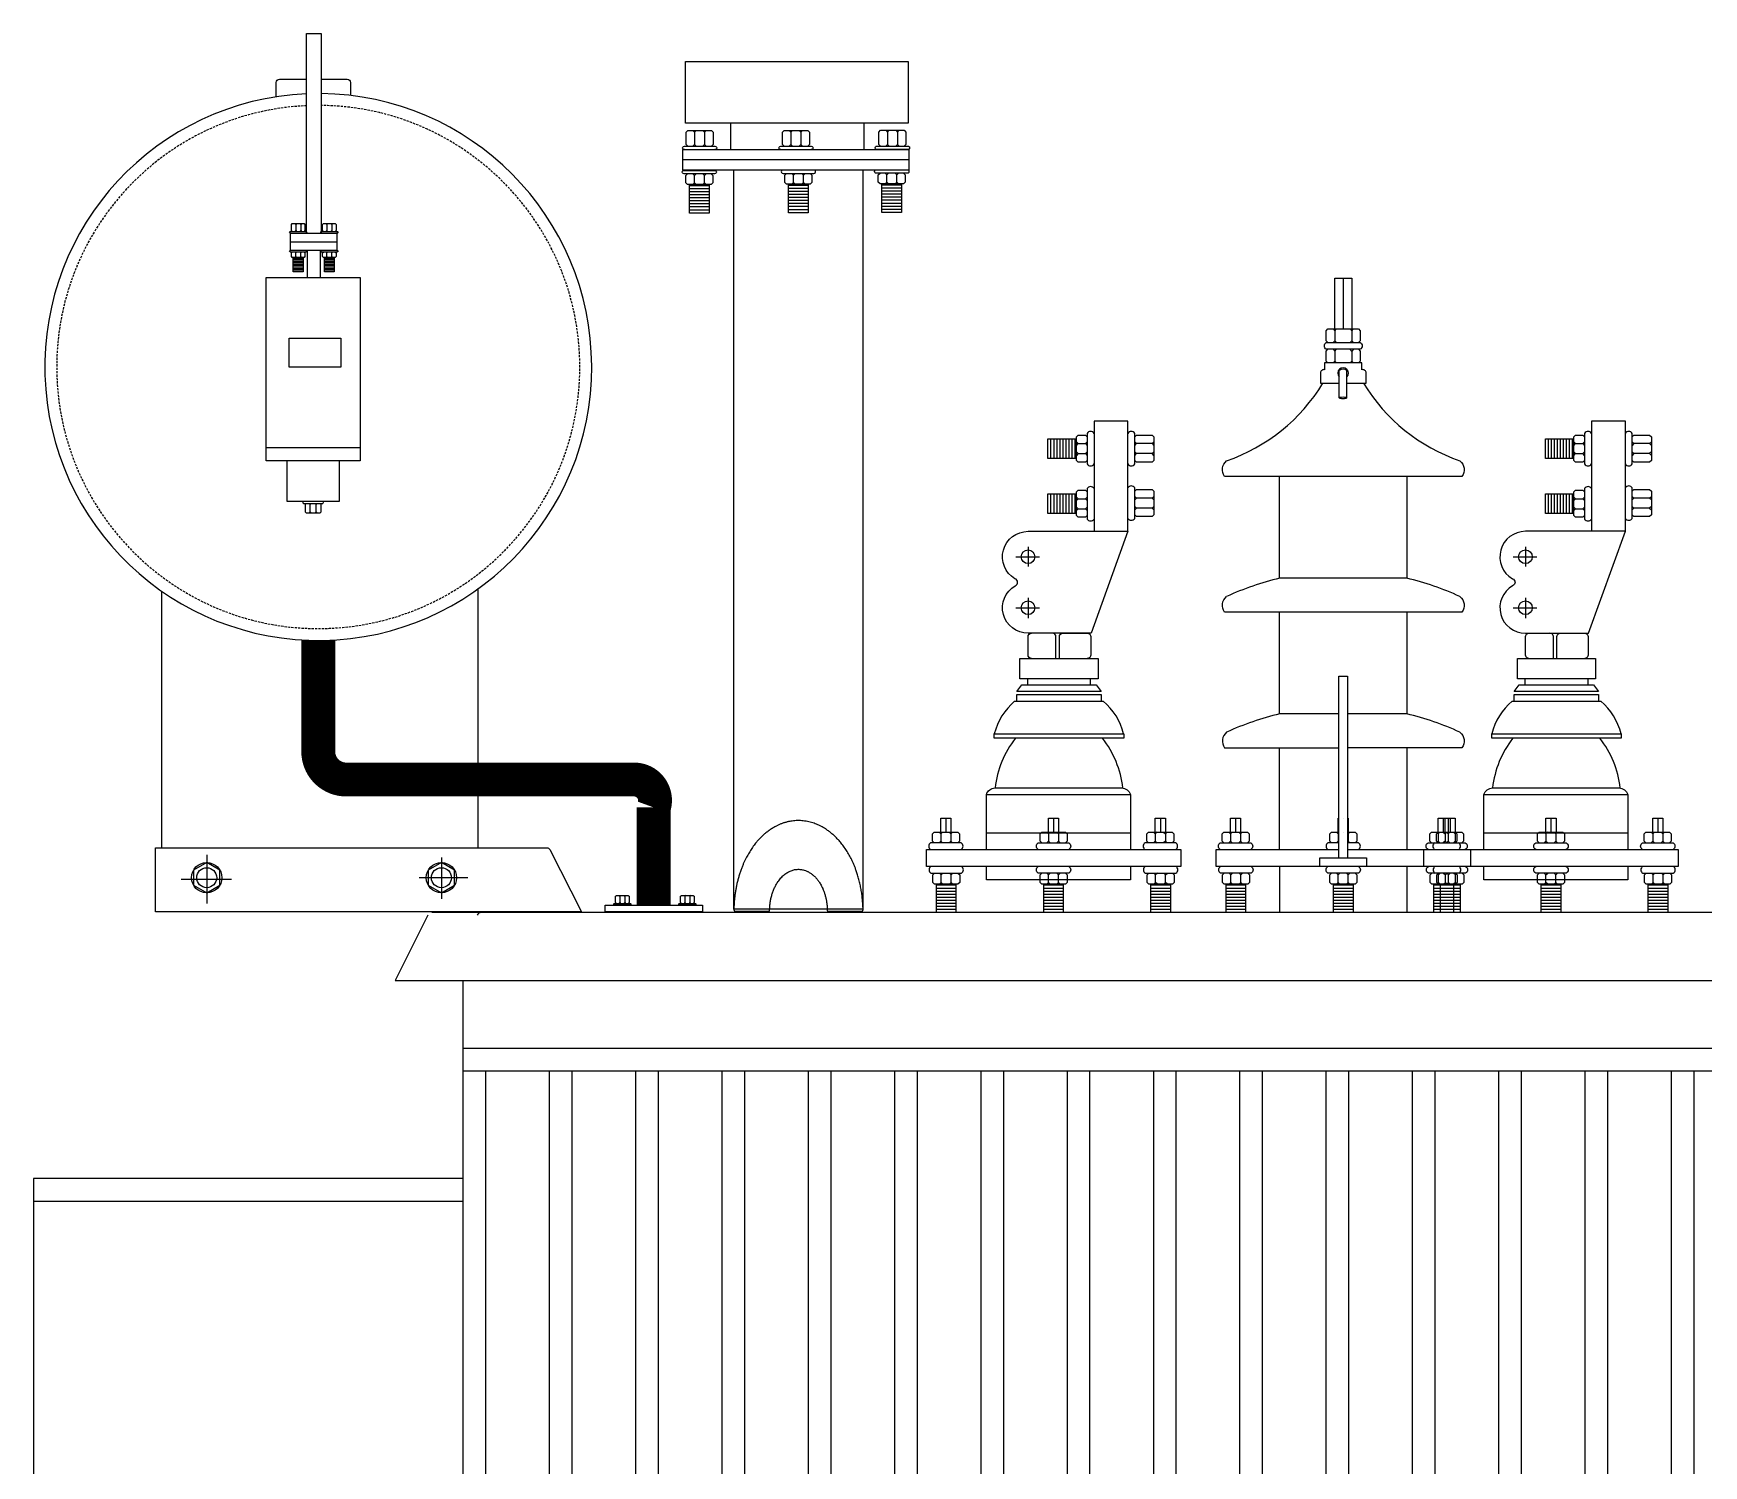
# Model space of a CAD drawing. Header units: millimetres. Extents: x 20927 to 53748, y 38421 to 54891.
# Drawn here: x 40443 to 41182, y 52692 to 53326 of the extents above; entities that cross this region are included whole.
import ezdxf

# ---------------------------------------------------------------- set-up
doc = ezdxf.new("R2010")
doc.units = ezdxf.units.MM
doc.linetypes.add('CENTERX2', pattern=[101.6, 63.5, -12.7, 12.7, -12.7])
doc.linetypes.add('DASHEDX2', pattern=[1.5, 1, -0.5])
doc.layers.add('Btrans.', color=2, linetype='Continuous')
doc.layers.add('HIGHT', color=8, linetype='Continuous')

msp = doc.modelspace()

# ---------------------------------------------------------------- linework, layer by layer
at = {"layer": 'Btrans.'}
for p, q in [((40633.3, 52906.9), (40633.3, 51537.53)), ((40633.3, 52876.9), (41843.3, 52876.9))]:
    msp.add_line(p, q, dxfattribs=at)
msp.add_lwpolyline([(40617.74, 52935.79), (40603.3, 52906.9), (41873.3, 52906.9), (41858.85, 52935.79, 0.284079), (41857.06, 52936.9), (40619.53, 52936.9)], format="xyb", dxfattribs=at)
for points in [[(40633.3, 52819.22), (40443.3, 52819.22), (40443.3, 51704.85), (40633.3, 51704.85)], [(40443.3, 52809.22), (40633.3, 52809.22)]]:
    msp.add_lwpolyline(points, dxfattribs=at)
at = {"layer": 'HIGHT'}
for p, q in [((40734.99, 53282.85), (40735.74, 53282.1)), ((40735.74, 53276.6), (40734.99, 53275.85)), ((40740.16, 53282.1), (40740.16, 53276.6)), ((40778.35, 53282.1), (40778.35, 53276.6)), ((40782.77, 53282.1), (40782.77, 53276.6)), ((40821.02, 53282.15), (40821.02, 53276.65)), ((40825.45, 53282.15), (40825.45, 53276.65)), ((40735.65, 53262.93), (40734.9, 53263.68)), ((40740.07, 53259.67), (40740.07, 53262.93)), ((40779.45, 53259.82), (40779.45, 53263.07)), ((40783.88, 53259.82), (40783.88, 53263.07)), ((40820.74, 53259.95), (40820.74, 53263.2)), ((40825.17, 53259.95), (40825.17, 53263.2)), ((40742.17, 53258.36), (40733.53, 53258.36)), ((40742.17, 53257.02), (40733.53, 53257.02)), ((40742.17, 53255.68), (40733.53, 53255.68)), ((40742.17, 53254.34), (40733.53, 53254.34)), ((40734.9, 53258.92), (40735.65, 53259.67)), ((40785.98, 53258.5), (40777.33, 53258.5)), ((40785.98, 53257.16), (40777.33, 53257.16)), ((40785.98, 53255.82), (40777.33, 53255.82)), ((40785.98, 53254.48), (40777.33, 53254.48)), ((40827.27, 53258.63), (40818.62, 53258.63)), ((40827.27, 53257.29), (40818.62, 53257.29)), ((40827.27, 53255.95), (40818.62, 53255.95)), ((40827.27, 53254.61), (40818.62, 53254.61)), ((40742.17, 53253), (40733.53, 53253)), ((40742.17, 53251.66), (40733.53, 53251.66)), ((40742.17, 53250.32), (40733.53, 53250.32)), ((40742.17, 53248.98), (40733.53, 53248.98)), ((40742.17, 53247.64), (40733.53, 53247.64)), ((40785.98, 53253.14), (40777.33, 53253.14)), ((40785.98, 53251.81), (40777.33, 53251.81)), ((40785.98, 53250.47), (40777.33, 53250.47)), ((40785.98, 53249.13), (40777.33, 53249.13)), ((40785.98, 53247.79), (40777.33, 53247.79)), ((40827.27, 53253.28), (40818.62, 53253.28)), ((40827.27, 53251.94), (40818.62, 53251.94)), ((40827.27, 53250.6), (40818.62, 53250.6)), ((40827.27, 53249.26), (40818.62, 53249.26)), ((40827.27, 53247.92), (40818.62, 53247.92)), ((40559.3, 53241.29), (40559.3, 53238.54)), ((40561.52, 53241.29), (40561.52, 53238.54)), ((40573.06, 53241.29), (40573.06, 53238.54)), ((40575.27, 53241.29), (40575.27, 53238.54)), ((40556.99, 53233.61), (40577.54, 53233.61)), ((40562.57, 53226.39), (40558.24, 53226.39)), ((40562.57, 53225.72), (40558.24, 53225.72)), ((40562.57, 53225.05), (40558.24, 53225.05)), ((40562.57, 53224.38), (40558.24, 53224.38)), ((40559.3, 53228.68), (40558.93, 53229.05)), ((40559.68, 53226.67), (40559.3, 53227.05)), ((40561.52, 53228.68), (40561.14, 53229.05)), ((40561.14, 53226.67), (40561.52, 53227.05)), ((40564.35, 53229.8), (40564.35, 53217.74)), ((40570.16, 53229.8), (40570.16, 53217.74)), ((40576.32, 53226.39), (40572, 53226.39)), ((40576.32, 53225.72), (40572, 53225.72)), ((40576.32, 53225.05), (40572, 53225.05)), ((40576.32, 53224.38), (40572, 53224.38)), ((40573.06, 53228.68), (40573.44, 53229.05)), ((40573.44, 53226.68), (40573.06, 53227.05)), ((40575.27, 53228.68), (40574.9, 53229.05)), ((40574.9, 53226.68), (40575.27, 53227.05)), ((40562.57, 53223.71), (40558.24, 53223.71)), ((40562.57, 53223.04), (40558.24, 53223.04)), ((40562.57, 53222.37), (40558.24, 53222.37)), ((40562.57, 53221.7), (40558.24, 53221.7)), ((40562.57, 53221.03), (40558.24, 53221.03)), ((40576.32, 53223.71), (40572, 53223.71)), ((40576.32, 53223.04), (40572, 53223.04)), ((40576.32, 53222.37), (40572, 53222.37)), ((40576.32, 53221.7), (40572, 53221.7)), ((40576.32, 53221.03), (40572, 53221.03)), ((41022.63, 53217.53), (41022.63, 53195.03)), ((41018.88, 53194.28), (41018.88, 53189.78)), ((41026.38, 53194.28), (41026.38, 53189.78)), ((41018.88, 53185.28), (41018.88, 53180.78)), ((41026.38, 53185.28), (41026.38, 53180.78)), ((41020.79, 53164.55), (41020.79, 53176.73)), ((40893.36, 53137.78), (40893.36, 53146.43)), ((40894.7, 53137.78), (40894.7, 53146.43)), ((40896.04, 53137.78), (40896.04, 53146.43)), ((40897.37, 53137.78), (40897.37, 53146.43)), ((40898.71, 53137.78), (40898.71, 53146.43)), ((40900.05, 53137.78), (40900.05, 53146.43)), ((40901.39, 53137.78), (40901.39, 53146.43)), ((40902.73, 53137.78), (40902.73, 53146.43)), ((40904.07, 53137.78), (40904.07, 53146.43)), ((40904.64, 53143.56), (40905.39, 53144.31)), ((40908.64, 53144.31), (40909.39, 53143.56)), ((40938.15, 53144.31), (40931.14, 53144.31)), ((41113.36, 53137.78), (41113.36, 53146.43)), ((41114.7, 53137.78), (41114.7, 53146.43)), ((41116.04, 53137.78), (41116.04, 53146.43)), ((41117.37, 53137.78), (41117.37, 53146.43)), ((41118.71, 53137.78), (41118.71, 53146.43)), ((41120.05, 53137.78), (41120.05, 53146.43)), ((41121.39, 53137.78), (41121.39, 53146.43)), ((41122.73, 53137.78), (41122.73, 53146.43)), ((41124.07, 53137.78), (41124.07, 53146.43)), ((41124.64, 53145.06), (41125.39, 53144.31)), ((41128.64, 53144.31), (41129.39, 53145.06)), ((41158.15, 53144.31), (41151.14, 53144.31)), ((40908.64, 53139.88), (40909.39, 53140.63)), ((40938.15, 53139.88), (40931.14, 53139.88)), ((41124.64, 53140.63), (41125.39, 53139.88)), ((41158.15, 53139.88), (41151.14, 53139.88)), ((40893.36, 53113.4), (40893.36, 53122.05)), ((40894.7, 53113.4), (40894.7, 53122.05)), ((40896.04, 53113.4), (40896.04, 53122.05)), ((40897.37, 53113.4), (40897.37, 53122.05)), ((40898.71, 53113.4), (40898.71, 53122.05)), ((40900.05, 53113.4), (40900.05, 53122.05)), ((40901.39, 53113.4), (40901.39, 53122.05)), ((40902.73, 53113.4), (40902.73, 53122.05)), ((40904.07, 53113.4), (40904.07, 53122.05)), ((41113.36, 53113.4), (41113.36, 53122.05)), ((41114.7, 53113.4), (41114.7, 53122.05)), ((41116.04, 53113.4), (41116.04, 53122.05)), ((41117.37, 53113.4), (41117.37, 53122.05)), ((41118.71, 53113.4), (41118.71, 53122.05)), ((41120.05, 53113.4), (41120.05, 53122.05)), ((41121.39, 53113.4), (41121.39, 53122.05)), ((41122.73, 53113.4), (41122.73, 53122.05)), ((41124.07, 53113.4), (41124.07, 53122.05)), ((41124.64, 53120.68), (41125.39, 53119.93)), ((41128.64, 53119.93), (41129.39, 53120.68)), ((40565.68, 53117.41), (40565.23, 53117.86)), ((40565.23, 53113.66), (40565.68, 53114.11)), ((40568.34, 53117.41), (40567.89, 53117.86)), ((40567.89, 53113.66), (40568.34, 53114.11)), ((40904.64, 53119.18), (40905.39, 53119.93)), ((40904.64, 53116.25), (40905.39, 53115.5)), ((40908.64, 53119.93), (40909.39, 53119.18)), ((40908.64, 53115.5), (40909.39, 53116.25)), ((40931.14, 53120.22), (40930.39, 53119.47)), ((40931.14, 53115.79), (40930.39, 53116.54)), ((40938.9, 53119.47), (40938.15, 53120.22)), ((40938.9, 53116.54), (40938.15, 53115.79)), ((41125.39, 53115.5), (41128.64, 53115.5)), ((41158.15, 53120.22), (41151.14, 53120.22)), ((41158.15, 53115.79), (41151.14, 53115.79)), ((40500.13, 52965.6), (40500.13, 53079.01)), ((40639.86, 53080), (40639.86, 53003.24)), ((40994.5, 52964.78), (40994.5, 53009.78)), ((41050.75, 53009.78), (41050.75, 52964.78)), ((40639.86, 52988.26), (40639.86, 52965.6)), ((40846.88, 52978.6), (40846.88, 52972.53)), ((40894.51, 52978.6), (40894.51, 52972.53)), ((40941.73, 52978.6), (40941.73, 52972.53)), ((40975.01, 52978.6), (40975.01, 52972.53)), ((41022.63, 52978.6), (41022.64, 52978.6)), ((41066.88, 52978.6), (41066.88, 52972.53)), ((41067.64, 52972.53), (41067.64, 52978.6)), ((41069.1, 52978.6), (41069.1, 52972.53)), ((41069.86, 52978.6), (41069.86, 52972.53)), ((41114.51, 52978.6), (41114.51, 52972.53)), ((41161.73, 52978.6), (41161.73, 52972.53)), ((40845.41, 52972.53), (40844.66, 52971.78)), ((40844.66, 52968.53), (40845.41, 52967.78)), ((40849.84, 52972.53), (40849.09, 52971.78)), ((40849.09, 52968.53), (40849.84, 52967.78)), ((40893.04, 52972.53), (40892.29, 52971.78)), ((40892.29, 52968.53), (40893.04, 52967.78)), ((40897.46, 52972.53), (40896.71, 52971.78)), ((40896.71, 52968.53), (40897.46, 52967.78)), ((40940.26, 52972.53), (40939.51, 52971.78)), ((40939.51, 52968.53), (40940.26, 52967.78)), ((40943.19, 52972.53), (40943.94, 52971.78)), ((40943.94, 52968.53), (40944.69, 52967.78)), ((40972.04, 52972.53), (40972.79, 52971.78)), ((40972.79, 52968.53), (40972.04, 52967.78)), ((40976.47, 52972.53), (40977.22, 52971.78)), ((40977.22, 52968.53), (40977.97, 52967.78)), ((41019.67, 52972.53), (41020.42, 52971.78)), ((41020.42, 52968.53), (41019.67, 52967.78)), ((41022.63, 52972.53), (41022.64, 52972.53)), ((41025.59, 52972.53), (41024.84, 52971.78)), ((41024.84, 52968.53), (41025.59, 52967.78)), ((41064.66, 52971.78), (41064.66, 52968.53)), ((41066.89, 52972.53), (41067.64, 52971.78)), ((41067.64, 52968.53), (41068.39, 52967.78)), ((41069.09, 52971.78), (41069.09, 52968.53)), ((41072.82, 52972.53), (41072.07, 52971.78)), ((41072.07, 52968.53), (41072.82, 52967.78)), ((41112.29, 52971.78), (41112.29, 52968.53)), ((41116.71, 52971.78), (41116.71, 52968.53)), ((41159.51, 52971.78), (41159.51, 52968.53)), ((41163.94, 52971.78), (41163.94, 52968.53)), ((41058.25, 52957.28), (41058.25, 52964.78)), ((41078.88, 52964.78), (41078.88, 52957.28)), ((40849.23, 52950.27), (40849.23, 52953.53)), ((40944.08, 52950.27), (40944.08, 52953.53)), ((40972.93, 52950.27), (40972.93, 52953.53)), ((40977.36, 52953.53), (40978.11, 52954.28)), ((40994.5, 52957.28), (40994.5, 52936.78)), ((41020.42, 52950.27), (41020.42, 52953.53)), ((41024.84, 52950.27), (41024.84, 52953.53)), ((41050.75, 52957.41), (41050.75, 52936.78)), ((41064.8, 52953.53), (41065.55, 52954.28)), ((41067.78, 52950.27), (41067.78, 52953.53)), ((41069.23, 52953.53), (41069.98, 52954.28)), ((41072.21, 52950.27), (41072.21, 52953.53)), ((41112.29, 52953.53), (41111.54, 52954.28)), ((41116.71, 52953.53), (41115.96, 52954.28)), ((41159.65, 52953.53), (41158.9, 52954.28)), ((41164.08, 52953.53), (41164.83, 52954.28)), ((40703.03, 52944.46), (40702.65, 52944.09)), ((40704.49, 52944.46), (40704.87, 52944.09)), ((40731.05, 52944.46), (40731.43, 52944.09)), ((40734.01, 52944.46), (40733.64, 52944.09)), ((40851.33, 52948.96), (40842.68, 52948.96)), ((40851.33, 52947.62), (40842.68, 52947.62)), ((40851.33, 52946.28), (40842.68, 52946.28)), ((40851.33, 52944.94), (40842.68, 52944.94)), ((40851.33, 52943.6), (40842.68, 52943.6)), ((40845.55, 52949.52), (40844.8, 52950.27)), ((40898.81, 52948.96), (40890.17, 52948.96)), ((40898.81, 52947.62), (40890.17, 52947.62)), ((40898.81, 52946.28), (40890.17, 52946.28)), ((40898.81, 52944.94), (40890.17, 52944.94)), ((40898.81, 52943.6), (40890.17, 52943.6)), ((40893.04, 52949.52), (40892.29, 52950.27)), ((40897.46, 52949.52), (40896.71, 52950.27)), ((40946.18, 52948.96), (40937.53, 52948.96)), ((40946.18, 52947.62), (40937.53, 52947.62)), ((40946.18, 52946.28), (40937.53, 52946.28)), ((40946.18, 52944.94), (40937.53, 52944.94)), ((40946.18, 52943.6), (40937.53, 52943.6)), ((40940.4, 52949.52), (40939.65, 52950.27)), ((40979.46, 52948.96), (40970.81, 52948.96)), ((40979.46, 52947.62), (40970.81, 52947.62)), ((40979.46, 52946.28), (40970.81, 52946.28)), ((40979.46, 52944.94), (40970.81, 52944.94)), ((40979.46, 52943.6), (40970.81, 52943.6)), ((40978.11, 52949.52), (40977.36, 52950.27)), ((41026.94, 52948.96), (41018.3, 52948.96)), ((41026.94, 52947.62), (41018.3, 52947.62)), ((41026.94, 52946.28), (41018.3, 52946.28)), ((41026.94, 52944.94), (41018.3, 52944.94)), ((41026.94, 52943.6), (41018.3, 52943.6)), ((41074.31, 52948.96), (41062.68, 52948.96)), ((41074.31, 52947.62), (41062.68, 52947.62)), ((41074.31, 52946.28), (41062.68, 52946.28)), ((41074.31, 52944.94), (41062.68, 52944.94)), ((41074.31, 52943.6), (41062.68, 52943.6)), ((41065.66, 52936.9), (41065.66, 52949.52)), ((41068.48, 52949.52), (41069.23, 52950.27)), ((41071.33, 52949.52), (41071.33, 52936.9)), ((41118.81, 52948.96), (41110.17, 52948.96)), ((41118.81, 52947.62), (41110.17, 52947.62)), ((41118.81, 52946.28), (41110.17, 52946.28)), ((41118.81, 52944.94), (41110.17, 52944.94)), ((41118.81, 52943.6), (41110.17, 52943.6)), ((41111.54, 52949.52), (41112.29, 52950.27)), ((41115.96, 52949.52), (41116.71, 52950.27)), ((41166.18, 52948.96), (41157.53, 52948.96)), ((41166.18, 52947.62), (41157.53, 52947.62)), ((41166.18, 52946.28), (41157.53, 52946.28)), ((41166.18, 52944.94), (41157.53, 52944.94)), ((41166.18, 52943.6), (41157.53, 52943.6)), ((41158.9, 52949.52), (41159.65, 52950.27)), ((41164.83, 52949.52), (41164.08, 52950.27)), ((40702.65, 52941.34), (40702.28, 52940.96)), ((40704.87, 52941.34), (40704.49, 52940.96)), ((40731.43, 52941.34), (40731.05, 52940.96)), ((40733.64, 52941.34), (40734.01, 52940.96)), ((40851.33, 52942.26), (40842.68, 52942.26)), ((40851.33, 52940.92), (40842.68, 52940.92)), ((40851.33, 52939.58), (40842.68, 52939.58)), ((40851.33, 52938.24), (40842.68, 52938.24)), ((40898.81, 52942.26), (40890.17, 52942.26)), ((40898.81, 52940.92), (40890.17, 52940.92)), ((40898.81, 52939.58), (40890.17, 52939.58)), ((40898.81, 52938.24), (40890.17, 52938.24)), ((40946.18, 52942.26), (40937.53, 52942.26)), ((40946.18, 52940.92), (40937.53, 52940.92)), ((40946.18, 52939.58), (40937.53, 52939.58)), ((40946.18, 52938.24), (40937.53, 52938.24)), ((40979.46, 52942.26), (40970.81, 52942.26)), ((40979.46, 52940.92), (40970.81, 52940.92)), ((40979.46, 52939.58), (40970.81, 52939.58)), ((40979.46, 52938.24), (40970.81, 52938.24)), ((41026.94, 52942.26), (41018.3, 52942.26)), ((41026.94, 52940.92), (41018.3, 52940.92)), ((41026.94, 52939.58), (41018.3, 52939.58)), ((41026.94, 52938.24), (41018.3, 52938.24)), ((41074.31, 52942.26), (41062.68, 52942.26)), ((41074.31, 52940.92), (41062.68, 52940.92)), ((41074.31, 52939.58), (41062.68, 52939.58)), ((41074.31, 52938.24), (41062.68, 52938.24)), ((41118.81, 52942.26), (41110.17, 52942.26)), ((41118.81, 52940.92), (41110.17, 52940.92)), ((41118.81, 52939.58), (41110.17, 52939.58)), ((41118.81, 52938.24), (41110.17, 52938.24)), ((41166.18, 52942.26), (41157.53, 52942.26)), ((41166.18, 52940.92), (41157.53, 52940.92)), ((41166.18, 52939.58), (41157.53, 52939.58)), ((41166.18, 52938.24), (41157.53, 52938.24)), ((40643.3, 52866.9), (40643.3, 51647.17)), ((40671.46, 52866.9), (40671.46, 51647.17)), ((40681.46, 52866.9), (40681.46, 51647.17)), ((40709.63, 52866.9), (40709.63, 51647.17)), ((40719.63, 52866.9), (40719.63, 51647.17)), ((40747.8, 52866.9), (40747.8, 51647.17)), ((40757.8, 52866.9), (40757.8, 51647.17)), ((40785.96, 52866.9), (40785.96, 51647.17)), ((40795.96, 52866.9), (40795.96, 51647.17)), ((40824.13, 52866.9), (40824.13, 51647.17)), ((40834.13, 52866.9), (40834.13, 51647.17)), ((40862.3, 52866.9), (40862.3, 51647.17)), ((40872.3, 52866.9), (40872.3, 51647.17)), ((40900.46, 52866.9), (40900.46, 51647.17)), ((40910.46, 52866.9), (40910.46, 51647.17)), ((40938.63, 52866.9), (40938.63, 51647.17)), ((40948.63, 52866.9), (40948.63, 51647.17)), ((40976.8, 52866.9), (40976.8, 51647.17)), ((40986.8, 52866.9), (40986.8, 51647.17)), ((41014.96, 52866.9), (41014.96, 51647.17)), ((41024.96, 52866.9), (41024.96, 51647.17)), ((41053.13, 52866.9), (41053.13, 51647.17)), ((41063.13, 52866.9), (41063.13, 51647.17)), ((41091.3, 52866.9), (41091.3, 51647.17)), ((41101.3, 52866.9), (41101.3, 51647.17)), ((41129.46, 52866.9), (41129.46, 51647.17)), ((41139.46, 52866.9), (41139.46, 51647.17)), ((41167.63, 52866.9), (41167.63, 51647.17)), ((41177.63, 52866.9), (41177.63, 51647.17))]:
    msp.add_line(p, q, dxfattribs=at)
at = {"layer": 'HIGHT', "linetype": 'CENTERX2'}
for p, q in [((40883.2, 53098.74), (40883.2, 53089.94)), ((41103.2, 53098.74), (41103.2, 53089.94)), ((40877.78, 53094.25), (40888.28, 53094.25)), ((41097.78, 53094.25), (41108.28, 53094.25)), ((40877.78, 53071.72), (40888.28, 53071.72)), ((40883.2, 53076.17), (40883.2, 53067.15)), ((41097.78, 53071.72), (41108.28, 53071.72)), ((41103.2, 53076.17), (41103.2, 53067.15)), ((40519.94, 52962.4), (40519.94, 52940.96)), ((40623.75, 52961.23), (40623.75, 52942.91)), ((40508.62, 52951.68), (40530.86, 52951.68)), ((40635.43, 52952.33), (40613.97, 52952.33))]:
    msp.add_line(p, q, dxfattribs=at)
at = {"layer": 'HIGHT', "linetype": 'ByBlock'}
for p, q in [((40877.29, 53030.36), (40916.51, 53030.36)), ((41097.29, 53030.36), (41136.51, 53030.36))]:
    msp.add_line(p, q, dxfattribs=at)
at = {"layer": 'HIGHT'}
for points in [[(40564.02, 53237.41), (40564.02, 53325.76), (40570.51, 53325.76), (40570.51, 53237.41)], [(40810.64, 53286.06), (40810.64, 53274.3), (40751.8, 53274.3), (40751.8, 53286.06)], [(40732.74, 53275.85), (40731.99, 53276.6), (40731.99, 53282.1), (40732.74, 53282.85), (40743.16, 53282.85), (40743.91, 53282.1), (40743.91, 53276.6), (40743.16, 53275.85)], [(40736.49, 53282.85), (40735.74, 53282.1), (40735.74, 53276.6), (40736.49, 53275.85)], [(40739.41, 53282.85), (40740.16, 53282.1), (40740.91, 53282.85)], [(40740.91, 53275.85), (40740.16, 53276.6), (40739.41, 53275.85)], [(40775.35, 53275.85), (40774.6, 53276.6), (40774.6, 53282.1), (40775.35, 53282.85), (40785.77, 53282.85), (40786.52, 53282.1), (40786.52, 53276.6), (40785.77, 53275.85)], [(40779.1, 53282.85), (40778.35, 53282.1), (40777.6, 53282.85)], [(40777.6, 53275.85), (40778.35, 53276.6), (40779.1, 53275.85)], [(40782.02, 53282.85), (40782.77, 53282.1), (40783.52, 53282.85)], [(40783.52, 53275.85), (40782.77, 53276.6), (40782.02, 53275.85)], [(40818.02, 53275.9), (40817.27, 53276.65), (40817.27, 53282.15), (40818.02, 53282.9), (40828.45, 53282.9), (40829.2, 53282.15), (40829.2, 53276.65), (40828.45, 53275.9)], [(40820.27, 53282.9), (40821.02, 53282.15), (40821.77, 53282.9)], [(40820.27, 53275.9), (40821.02, 53276.65), (40821.77, 53275.9)], [(40824.7, 53282.9), (40825.45, 53282.15), (40826.2, 53282.9)], [(40826.2, 53275.9), (40825.45, 53276.65), (40824.7, 53275.9)], [(40830.54, 53269.84), (40730.58, 53269.84)], [(40743.07, 53263.68), (40743.82, 53262.93), (40743.82, 53259.67), (40743.07, 53258.92), (40732.65, 53258.92), (40731.9, 53259.67), (40731.9, 53262.93), (40732.65, 53263.68)], [(40736.4, 53258.92), (40735.65, 53259.67), (40735.65, 53262.93), (40736.4, 53263.68)], [(40740.82, 53263.68), (40740.07, 53262.93), (40739.32, 53263.68)], [(40810.18, 53265.32), (40810.18, 52938.38), (40753.15, 52938.38), (40753.15, 53265.32)], [(40786.88, 53263.82), (40787.63, 53263.07), (40787.63, 53259.82), (40786.88, 53259.07), (40776.45, 53259.07), (40775.7, 53259.82), (40775.7, 53263.07), (40776.45, 53263.82)], [(40778.7, 53263.82), (40779.45, 53263.07), (40780.2, 53263.82)], [(40784.63, 53263.82), (40783.88, 53263.07), (40783.13, 53263.82)], [(40828.17, 53263.95), (40828.92, 53263.2), (40828.92, 53259.95), (40828.17, 53259.2), (40817.74, 53259.2), (40816.99, 53259.95), (40816.99, 53263.2), (40817.74, 53263.95)], [(40819.99, 53263.95), (40820.74, 53263.2), (40821.49, 53263.95)], [(40824.42, 53263.95), (40825.17, 53263.2), (40825.92, 53263.95)], [(40742.17, 53258.92), (40742.17, 53246.3), (40733.53, 53246.3), (40733.53, 53258.92)], [(40739.32, 53258.92), (40740.07, 53259.67), (40740.82, 53258.92)], [(40785.98, 53259.07), (40785.98, 53246.45), (40777.33, 53246.45), (40777.33, 53259.07)], [(40778.7, 53259.07), (40779.45, 53259.82), (40780.2, 53259.07)], [(40784.63, 53259.07), (40783.88, 53259.82), (40783.13, 53259.07)], [(40827.27, 53259.2), (40827.27, 53246.58), (40818.62, 53246.58), (40818.62, 53259.2)], [(40821.49, 53259.2), (40820.74, 53259.95), (40819.99, 53259.2)], [(40825.92, 53259.2), (40825.17, 53259.95), (40824.42, 53259.2)], [(40557.8, 53238.16), (40557.43, 53238.54), (40557.43, 53241.29), (40557.8, 53241.67), (40563.02, 53241.67), (40563.39, 53241.29), (40563.39, 53238.54), (40563.02, 53238.16)], [(40559.68, 53241.67), (40559.3, 53241.29), (40558.93, 53241.67)], [(40561.89, 53241.67), (40561.52, 53241.29), (40561.14, 53241.67)], [(40571.56, 53238.16), (40571.19, 53238.54), (40571.19, 53241.29), (40571.56, 53241.66), (40576.77, 53241.66), (40577.15, 53241.29), (40577.15, 53238.54), (40576.77, 53238.16)], [(40572.69, 53241.66), (40573.06, 53241.29), (40573.44, 53241.66)], [(40574.9, 53241.66), (40575.27, 53241.29), (40575.65, 53241.66)], [(40558.93, 53238.16), (40559.3, 53238.54), (40559.68, 53238.16)], [(40561.14, 53238.16), (40561.52, 53238.54), (40561.89, 53238.16)], [(40573.44, 53238.16), (40573.06, 53238.54), (40572.69, 53238.16)], [(40575.65, 53238.16), (40575.27, 53238.54), (40574.9, 53238.16)], [(40563.02, 53229.05), (40563.39, 53228.68), (40563.39, 53227.05), (40563.02, 53226.67), (40557.8, 53226.67), (40557.43, 53227.05), (40557.43, 53228.68), (40557.8, 53229.05)], [(40562.57, 53226.67), (40562.57, 53220.36), (40558.24, 53220.36), (40558.24, 53226.67)], [(40558.93, 53226.67), (40559.3, 53227.05), (40559.3, 53228.68), (40559.68, 53229.05)], [(40561.89, 53226.67), (40561.52, 53227.05), (40561.52, 53228.68), (40561.89, 53229.05)], [(40576.77, 53229.05), (40577.15, 53228.68), (40577.15, 53227.05), (40576.77, 53226.68), (40571.56, 53226.68), (40571.19, 53227.05), (40571.19, 53228.68), (40571.56, 53229.05)], [(40576.32, 53226.68), (40576.32, 53220.36), (40572, 53220.36), (40572, 53226.68)], [(40572.69, 53226.68), (40573.06, 53227.05), (40573.06, 53228.68), (40572.69, 53229.05)], [(40575.65, 53226.68), (40575.27, 53227.05), (40575.27, 53228.68), (40575.65, 53229.05)], [(41018.88, 53195.03), (41018.88, 53217.53), (41026.38, 53217.53), (41026.38, 53195.03)], [(41015.88, 53189.03), (41015.13, 53189.78), (41015.13, 53194.28), (41015.88, 53195.03), (41029.38, 53195.03), (41030.13, 53194.28), (41030.13, 53189.78), (41029.38, 53189.03)], [(41018.13, 53195.03), (41018.88, 53194.28), (41019.63, 53195.03)], [(41025.63, 53195.03), (41026.38, 53194.28), (41027.13, 53195.03)], [(41019.63, 53189.03), (41018.88, 53189.78), (41018.13, 53189.03)], [(41027.13, 53189.03), (41026.38, 53189.78), (41025.63, 53189.03)], [(41015.88, 53180.03), (41015.13, 53180.78), (41015.13, 53185.28), (41015.88, 53186.03)], [(41018.13, 53186.03), (41018.88, 53185.28), (41019.63, 53186.03)], [(41019.63, 53180.03), (41018.88, 53180.78), (41018.13, 53180.03)], [(41027.13, 53186.03), (41026.38, 53185.28), (41025.63, 53186.03)], [(41025.63, 53180.03), (41026.38, 53180.78), (41027.13, 53180.03)], [(41029.38, 53186.03), (41030.13, 53185.28), (41030.13, 53180.78), (41029.38, 53180.03)], [(40904.64, 53137.78), (40892.02, 53137.78), (40892.02, 53146.43), (40904.64, 53146.43)], [(40909.39, 53136.88), (40908.64, 53136.13), (40905.39, 53136.13), (40904.64, 53136.88), (40904.64, 53147.31), (40905.39, 53148.06), (40908.64, 53148.06), (40909.39, 53147.31)], [(40904.64, 53145.06), (40905.39, 53144.31), (40908.64, 53144.31), (40909.39, 53145.06)], [(40930.39, 53147.31), (40931.14, 53148.06), (40938.15, 53148.06), (40938.9, 53147.31), (40938.9, 53136.88), (40938.15, 53136.13), (40931.14, 53136.13), (40930.39, 53136.88)], [(40930.39, 53143.56), (40931.14, 53144.31), (40930.39, 53145.06)], [(40938.9, 53145.06), (40938.15, 53144.31), (40938.9, 53143.56)], [(41124.64, 53137.78), (41112.02, 53137.78), (41112.02, 53146.43), (41124.64, 53146.43)], [(41129.39, 53136.88), (41128.64, 53136.13), (41125.39, 53136.13), (41124.64, 53136.88), (41124.64, 53147.31), (41125.39, 53148.06), (41128.64, 53148.06), (41129.39, 53147.31)], [(41124.64, 53143.56), (41125.39, 53144.31), (41128.64, 53144.31), (41129.39, 53143.56)], [(41150.39, 53147.31), (41151.14, 53148.06), (41158.15, 53148.06), (41158.9, 53147.31), (41158.9, 53136.88), (41158.15, 53136.13), (41151.14, 53136.13), (41150.39, 53136.88)], [(41150.39, 53145.06), (41151.14, 53144.31), (41150.39, 53143.56)], [(41158.9, 53143.56), (41158.15, 53144.31), (41158.9, 53145.06)], [(40587.82, 53142.43), (40546.19, 53142.43)], [(40578.49, 53136.69), (40578.49, 53118.76), (40555.52, 53118.76), (40555.52, 53136.69)], [(40904.64, 53140.63), (40905.39, 53139.88), (40904.64, 53139.13)], [(40905.39, 53139.88), (40908.64, 53139.88), (40909.39, 53139.13)], [(40930.39, 53139.13), (40931.14, 53139.88), (40930.39, 53140.63)], [(40938.9, 53139.13), (40938.15, 53139.88), (40938.9, 53140.63)], [(41124.64, 53139.13), (41125.39, 53139.88), (41128.64, 53139.88)], [(41129.39, 53139.13), (41128.64, 53139.88), (41129.39, 53140.63)], [(41150.39, 53140.63), (41151.14, 53139.88), (41150.39, 53139.13)], [(41158.9, 53140.63), (41158.15, 53139.88), (41158.9, 53139.13)], [(41050.75, 53129.78), (41050.75, 53084.78), (40994.5, 53084.78), (40994.5, 53129.78)], [(40904.64, 53113.4), (40892.02, 53113.4), (40892.02, 53122.05), (40904.64, 53122.05)], [(40909.39, 53112.5), (40908.64, 53111.75), (40905.39, 53111.75), (40904.64, 53112.5), (40904.64, 53122.93), (40905.39, 53123.68), (40908.64, 53123.68), (40909.39, 53122.93)], [(40904.64, 53120.68), (40905.39, 53119.93), (40908.64, 53119.93), (40909.39, 53120.68)], [(40930.39, 53123.22), (40931.14, 53123.97), (40938.15, 53123.97), (40938.9, 53123.22), (40938.9, 53112.79), (40938.15, 53112.04), (40931.14, 53112.04), (40930.39, 53112.79)], [(40938.9, 53120.97), (40938.15, 53120.22), (40931.14, 53120.22), (40930.39, 53120.97)], [(41124.64, 53113.4), (41112.02, 53113.4), (41112.02, 53122.05), (41124.64, 53122.05)], [(41129.39, 53112.5), (41128.64, 53111.75), (41125.39, 53111.75), (41124.64, 53112.5), (41124.64, 53122.93), (41125.39, 53123.68), (41128.64, 53123.68), (41129.39, 53122.93)], [(41150.39, 53123.22), (41151.14, 53123.97), (41158.15, 53123.97), (41158.9, 53123.22), (41158.9, 53112.79), (41158.15, 53112.04), (41151.14, 53112.04), (41150.39, 53112.79)], [(41150.39, 53120.97), (41151.14, 53120.22), (41150.39, 53119.47)], [(41158.9, 53119.47), (41158.15, 53120.22), (41158.9, 53120.97)], [(40563.88, 53117.86), (40563.43, 53117.41), (40563.43, 53114.11), (40563.88, 53113.66), (40570.14, 53113.66), (40570.59, 53114.11), (40570.59, 53117.41), (40570.14, 53117.86)], [(40566.13, 53113.66), (40565.68, 53114.11), (40565.68, 53117.41), (40566.13, 53117.86)], [(40568.79, 53113.66), (40568.34, 53114.11), (40568.34, 53117.41), (40568.79, 53117.86)], [(40904.64, 53114.75), (40905.39, 53115.5), (40908.64, 53115.5), (40909.39, 53114.75)], [(40938.9, 53115.04), (40938.15, 53115.79), (40931.14, 53115.79), (40930.39, 53115.04)], [(41124.64, 53119.18), (41125.39, 53119.93), (41128.64, 53119.93), (41129.39, 53119.18)], [(41124.64, 53116.25), (41125.39, 53115.5), (41124.64, 53114.75)], [(41129.39, 53114.75), (41128.64, 53115.5), (41129.39, 53116.25)], [(41150.39, 53115.04), (41151.14, 53115.79), (41150.39, 53116.54)], [(41158.9, 53116.54), (41158.15, 53115.79), (41158.9, 53115.04)], [(41020.71, 53024.78), (40994.5, 53024.78), (40994.5, 53069.78)], [(41050.75, 53069.78), (41050.75, 53024.78), (41024.54, 53024.78)], [(41020.71, 52961.11), (41020.71, 53041.5), (41024.54, 53041.5), (41024.54, 52961.11)], [(40844.66, 52972.53), (40844.66, 52978.6), (40849.1, 52978.6), (40849.1, 52972.53)], [(40892.29, 52972.53), (40892.29, 52978.6), (40896.73, 52978.6), (40896.73, 52972.53)], [(40939.51, 52972.53), (40939.51, 52978.6), (40943.95, 52978.6), (40943.95, 52972.53)], [(40972.79, 52972.53), (40972.79, 52978.6), (40977.23, 52978.6), (40977.23, 52972.53)], [(41020.42, 52972.53), (41020.42, 52978.6), (41020.71, 52978.6)], [(41024.54, 52978.6), (41024.85, 52978.6), (41024.85, 52972.53)], [(41064.66, 52972.53), (41064.66, 52978.6), (41072.08, 52978.6), (41072.08, 52972.53)], [(41112.29, 52972.53), (41112.29, 52978.6), (41116.73, 52978.6), (41116.73, 52972.53)], [(41159.51, 52972.53), (41159.51, 52978.6), (41163.95, 52978.6), (41163.95, 52972.53)], [(40841.66, 52967.78), (40840.91, 52968.53), (40840.91, 52971.78), (40841.66, 52972.53), (40852.09, 52972.53), (40852.84, 52971.78), (40852.84, 52968.53), (40852.09, 52967.78)], [(40843.91, 52972.53), (40844.66, 52971.78), (40844.66, 52968.53), (40843.91, 52967.78)], [(40848.34, 52972.53), (40849.09, 52971.78), (40849.09, 52968.53), (40848.34, 52967.78)], [(40889.29, 52967.78), (40888.54, 52968.53), (40888.54, 52971.78), (40889.29, 52972.53), (40899.71, 52972.53), (40900.46, 52971.78), (40900.46, 52968.53), (40899.71, 52967.78)], [(40891.54, 52972.53), (40892.29, 52971.78), (40892.29, 52968.53), (40891.54, 52967.78)], [(40895.96, 52972.53), (40896.71, 52971.78), (40896.71, 52968.53), (40895.96, 52967.78)], [(40936.51, 52967.78), (40935.76, 52968.53), (40935.76, 52971.78), (40936.51, 52972.53), (40946.94, 52972.53), (40947.69, 52971.78), (40947.69, 52968.53), (40946.94, 52967.78)], [(40938.76, 52972.53), (40939.51, 52971.78), (40939.51, 52968.53), (40938.76, 52967.78)], [(40944.69, 52972.53), (40943.94, 52971.78), (40943.94, 52968.53), (40943.19, 52967.78)], [(40969.79, 52967.78), (40969.04, 52968.53), (40969.04, 52971.78), (40969.79, 52972.53), (40980.22, 52972.53), (40980.97, 52971.78), (40980.97, 52968.53), (40980.22, 52967.78)], [(40973.54, 52972.53), (40972.79, 52971.78), (40972.79, 52968.53), (40973.54, 52967.78)], [(40977.97, 52972.53), (40977.22, 52971.78), (40977.22, 52968.53), (40976.47, 52967.78)], [(41017.42, 52967.78), (41016.67, 52968.53), (41016.67, 52971.78), (41017.42, 52972.53), (41020.71, 52972.53)], [(41020.71, 52972.08), (41020.42, 52971.78), (41020.42, 52968.53), (41020.71, 52968.23)], [(41024.54, 52972.53), (41027.84, 52972.53), (41028.59, 52971.78), (41028.59, 52968.53), (41027.84, 52967.78)], [(41024.54, 52972.08), (41024.84, 52971.78), (41024.84, 52968.53), (41024.54, 52968.23)], [(41061.66, 52967.78), (41060.91, 52968.53), (41060.91, 52971.78), (41061.66, 52972.53), (41075.07, 52972.53), (41075.82, 52971.78), (41075.82, 52968.53), (41075.07, 52967.78)], [(41064.64, 52967.78), (41063.89, 52968.53), (41063.89, 52971.78), (41064.64, 52972.53)], [(41063.91, 52972.53), (41064.66, 52971.78), (41065.41, 52972.53)], [(41065.41, 52967.78), (41064.66, 52968.53), (41063.91, 52967.78)], [(41068.39, 52972.53), (41067.64, 52971.78), (41067.64, 52968.53), (41066.89, 52967.78)], [(41069.84, 52972.53), (41069.09, 52971.78), (41068.34, 52972.53)], [(41068.34, 52967.78), (41069.09, 52968.53), (41069.84, 52967.78)], [(41071.32, 52972.53), (41072.07, 52971.78), (41072.07, 52968.53), (41071.32, 52967.78)], [(41072.09, 52972.53), (41072.84, 52971.78), (41072.84, 52968.53), (41072.09, 52967.78)], [(41109.29, 52967.78), (41108.54, 52968.53), (41108.54, 52971.78), (41109.29, 52972.53), (41119.71, 52972.53), (41120.46, 52971.78), (41120.46, 52968.53), (41119.71, 52967.78)], [(41113.04, 52972.53), (41112.29, 52971.78), (41111.54, 52972.53)], [(41111.54, 52967.78), (41112.29, 52968.53), (41113.04, 52967.78)], [(41117.46, 52972.53), (41116.71, 52971.78), (41115.96, 52972.53)], [(41115.96, 52967.78), (41116.71, 52968.53), (41117.46, 52967.78)], [(41156.51, 52967.78), (41155.76, 52968.53), (41155.76, 52971.78), (41156.51, 52972.53), (41166.94, 52972.53), (41167.69, 52971.78), (41167.69, 52968.53), (41166.94, 52967.78)], [(41160.26, 52972.53), (41159.51, 52971.78), (41158.76, 52972.53)], [(41158.76, 52967.78), (41159.51, 52968.53), (41160.26, 52967.78)], [(41163.19, 52972.53), (41163.94, 52971.78), (41164.69, 52972.53)], [(41163.19, 52967.78), (41163.94, 52968.53), (41164.69, 52967.78)], [(41024.54, 52964.78), (41170.75, 52964.78), (41170.75, 52957.28), (40966.38, 52957.28), (40966.38, 52964.78), (41020.71, 52964.78)], [(41012.29, 52957.28), (41012.29, 52961.11), (41032.97, 52961.11), (41032.97, 52957.28)], [(40852.23, 52954.28), (40852.98, 52953.53), (40852.98, 52950.27), (40852.23, 52949.52), (40841.8, 52949.52), (40841.05, 52950.27), (40841.05, 52953.53), (40841.8, 52954.28)], [(40845.55, 52954.28), (40844.8, 52953.53), (40844.05, 52954.28)], [(40844.05, 52949.52), (40844.8, 52950.27), (40844.8, 52953.53)], [(40848.48, 52954.28), (40849.23, 52953.53), (40849.98, 52954.28)], [(40899.71, 52954.28), (40900.46, 52953.53), (40900.46, 52950.27), (40899.71, 52949.52), (40889.29, 52949.52), (40888.54, 52950.27), (40888.54, 52953.53), (40889.29, 52954.28)], [(40893.04, 52954.28), (40892.29, 52953.53), (40891.54, 52954.28)], [(40891.54, 52949.52), (40892.29, 52950.27), (40892.29, 52953.53)], [(40897.46, 52954.28), (40896.71, 52953.53), (40895.96, 52954.28)], [(40895.96, 52949.52), (40896.71, 52950.27), (40896.71, 52953.53)], [(40947.08, 52954.28), (40947.83, 52953.53), (40947.83, 52950.27), (40947.08, 52949.52), (40936.65, 52949.52), (40935.9, 52950.27), (40935.9, 52953.53), (40936.65, 52954.28)], [(40940.4, 52954.28), (40939.65, 52953.53), (40938.9, 52954.28)], [(40938.9, 52949.52), (40939.65, 52950.27), (40939.65, 52953.53)], [(40943.33, 52954.28), (40944.08, 52953.53), (40944.83, 52954.28)], [(40980.36, 52954.28), (40981.11, 52953.53), (40981.11, 52950.27), (40980.36, 52949.52), (40969.93, 52949.52), (40969.18, 52950.27), (40969.18, 52953.53), (40969.93, 52954.28)], [(40972.18, 52954.28), (40972.93, 52953.53), (40973.68, 52954.28)], [(40976.61, 52949.52), (40977.36, 52950.27), (40977.36, 52953.53), (40976.61, 52954.28)], [(41027.84, 52954.28), (41028.59, 52953.53), (41028.59, 52950.27), (41027.84, 52949.52), (41017.42, 52949.52), (41016.67, 52950.27), (41016.67, 52953.53), (41017.42, 52954.28)], [(41019.67, 52954.28), (41020.42, 52953.53), (41021.17, 52954.28)], [(41025.59, 52954.28), (41024.84, 52953.53), (41024.09, 52954.28)], [(41075.21, 52954.28), (41075.96, 52953.53), (41075.96, 52950.27), (41075.21, 52949.52), (41061.8, 52949.52), (41061.05, 52950.27), (41061.05, 52953.53), (41061.8, 52954.28)], [(41064.78, 52949.52), (41064.03, 52950.27), (41064.03, 52953.53), (41064.78, 52954.28)], [(41064.8, 52950.27), (41064.8, 52953.53), (41064.05, 52954.28)], [(41067.03, 52954.28), (41067.78, 52953.53), (41068.53, 52954.28)], [(41069.98, 52949.52), (41069.23, 52950.27), (41069.23, 52953.53), (41068.48, 52954.28)], [(41072.96, 52954.28), (41072.21, 52953.53), (41071.46, 52954.28)], [(41072.23, 52954.28), (41072.98, 52953.53), (41072.98, 52950.27), (41072.23, 52949.52)], [(41119.71, 52954.28), (41120.46, 52953.53), (41120.46, 52950.27), (41119.71, 52949.52), (41109.29, 52949.52), (41108.54, 52950.27), (41108.54, 52953.53), (41109.29, 52954.28)], [(41113.04, 52949.52), (41112.29, 52950.27), (41112.29, 52953.53), (41113.04, 52954.28)], [(41117.46, 52949.52), (41116.71, 52950.27), (41116.71, 52953.53), (41117.46, 52954.28)], [(41167.08, 52954.28), (41167.83, 52953.53), (41167.83, 52950.27), (41167.08, 52949.52), (41156.65, 52949.52), (41155.9, 52950.27), (41155.9, 52953.53), (41156.65, 52954.28)], [(41160.4, 52949.52), (41159.65, 52950.27), (41159.65, 52953.53), (41160.4, 52954.28)], [(41163.33, 52949.52), (41164.08, 52950.27), (41164.08, 52953.53), (41163.33, 52954.28)], [(40701.15, 52940.96), (40700.78, 52941.34), (40700.78, 52944.09), (40701.15, 52944.46), (40706.37, 52944.46), (40706.74, 52944.09), (40706.74, 52941.34), (40706.37, 52940.96)], [(40702.28, 52944.46), (40702.65, 52944.09), (40702.65, 52941.34), (40703.03, 52940.96)], [(40705.24, 52944.46), (40704.87, 52944.09), (40704.87, 52941.34), (40705.24, 52940.96)], [(40729.93, 52940.96), (40729.55, 52941.34), (40729.55, 52944.09), (40729.93, 52944.46), (40735.14, 52944.46), (40735.51, 52944.09), (40735.51, 52941.34), (40735.14, 52940.96)], [(40731.8, 52944.46), (40731.43, 52944.09), (40731.43, 52941.34), (40731.8, 52940.96)], [(40733.26, 52944.46), (40733.64, 52944.09), (40733.64, 52941.34), (40733.26, 52940.96)], [(40851.33, 52949.52), (40851.33, 52936.9), (40842.68, 52936.9), (40842.68, 52949.52)], [(40848.48, 52949.52), (40849.23, 52950.27), (40849.98, 52949.52)], [(40898.81, 52949.52), (40898.81, 52936.9), (40890.17, 52936.9), (40890.17, 52949.52)], [(40946.18, 52949.52), (40946.18, 52936.9), (40937.53, 52936.9), (40937.53, 52949.52)], [(40944.83, 52949.52), (40944.08, 52950.27), (40943.33, 52949.52)], [(40979.46, 52949.52), (40979.46, 52936.9), (40970.81, 52936.9), (40970.81, 52949.52)], [(40973.68, 52949.52), (40972.93, 52950.27), (40972.18, 52949.52)], [(41026.94, 52949.52), (41026.94, 52936.9), (41018.3, 52936.9), (41018.3, 52949.52)], [(41021.17, 52949.52), (41020.42, 52950.27), (41019.67, 52949.52)], [(41024.09, 52949.52), (41024.84, 52950.27), (41025.59, 52949.52)], [(41074.31, 52949.52), (41074.31, 52936.9), (41062.68, 52936.9), (41062.68, 52949.52)], [(41064.05, 52949.52), (41064.8, 52950.27), (41065.55, 52949.52)], [(41067.03, 52949.52), (41067.78, 52950.27), (41068.53, 52949.52)], [(41072.96, 52949.52), (41072.21, 52950.27), (41071.46, 52949.52)], [(41118.81, 52949.52), (41118.81, 52936.9), (41110.17, 52936.9), (41110.17, 52949.52)], [(41166.18, 52949.52), (41166.18, 52936.9), (41157.53, 52936.9), (41157.53, 52949.52)], [(40633.3, 52866.9), (41218.3, 52866.9), (41218.3, 51637.53)]]:
    msp.add_lwpolyline(points, dxfattribs=at)
for points in [[(40731.66, 53313.3), (40830.16, 53313.3), (40830.16, 53286.06), (40731.66, 53286.06)], [(40730.58, 53274.35), (40830.54, 53274.35), (40830.54, 53265.32), (40730.58, 53265.32)], [(40556.99, 53237.41), (40577.54, 53237.41), (40577.54, 53229.8), (40556.99, 53229.8)], [(40546.19, 53217.74), (40587.82, 53217.74), (40587.82, 53136.69), (40546.19, 53136.69)], [(40556.36, 53191), (40579.2, 53191), (40579.2, 53178.07), (40556.36, 53178.07)], [(40519.94, 52945.62), (40525.75, 52948.97), (40525.75, 52955.68), (40519.94, 52959.04), (40514.13, 52955.68), (40514.13, 52948.97)], [(40623.75, 52945.62), (40629.56, 52948.97), (40629.56, 52955.68), (40623.75, 52959.04), (40617.94, 52955.68), (40617.94, 52948.97)], [(40950.75, 52957.28), (40838.25, 52957.28), (40838.25, 52964.78), (40950.75, 52964.78)], [(40696.2, 52940.14), (40739.16, 52940.14), (40739.16, 52937.27), (40696.2, 52937.27)]]:
    msp.add_lwpolyline(points, close=True, dxfattribs=at)
for points in [[(40550.68, 53297.71), (40550.68, 53304.04, -0.414214), (40552.18, 53305.54), (40564.02, 53305.54)], [(40570.51, 53305.54), (40582.08, 53305.54, -0.414214), (40583.58, 53304.04), (40583.58, 53298.3)], [(40731.2, 53274.35, -1.135579), (40731.2, 53275.85), (40744.7, 53275.85, -1.135579), (40744.7, 53274.35)], [(40773.81, 53274.35, -1.135579), (40773.81, 53275.85), (40787.31, 53275.85, -1.135579), (40787.31, 53274.35)], [(40774.92, 53265.32, 1.135579), (40774.92, 53263.82), (40788.42, 53263.82, 1.135579), (40788.42, 53265.32)], [(40557.04, 53237.41, -1.135579), (40557.04, 53238.16), (40563.79, 53238.16, -1.135579), (40563.79, 53237.41)], [(40570.79, 53237.41, -1.135579), (40570.79, 53238.16), (40577.54, 53238.16, -1.135579), (40577.54, 53237.41)], [(40563.79, 53229.8, -1.135579), (40563.79, 53229.05), (40557.04, 53229.05, -1.135579), (40557.04, 53229.8)], [(40577.54, 53229.8, -1.135579), (40577.54, 53229.05), (40570.79, 53229.05, -1.135579), (40570.79, 53229.8)], [(41024.27, 53171.03), (41032.75, 53171.03), (41032.75, 53175.53, 0.471469), (41030.88, 53177.03), (41030.88, 53180.03), (41014.38, 53180.03), (41014.38, 53177.03, 0.471469), (41012.5, 53175.53), (41012.5, 53171.03), (41020.79, 53171.03)], [(41024.27, 53164.55), (41024.27, 53176.73, 0.280335), (41020.79, 53176.71)], [(41031.6, 53171.03, 0.173722), (41074.2, 53136.7, -0.405237), (41075.13, 53129.78), (40970.13, 53129.78, -0.405237), (40971.06, 53136.7, 0.173722), (41013.66, 53171.03)], [(40927.39, 53105.53), (40911.08, 53060.44), (40883.2, 53060.44, -0.767012), (40877.55, 53081.49, 0.731645), (40877.44, 53084.54, -0.762576), (40883.2, 53105.53), (40927.39, 53105.53), (40927.39, 53154.28), (40912.39, 53154.28), (40912.39, 53105.53)], [(41147.39, 53105.53), (41103.2, 53105.53, 0.762576), (41097.44, 53084.54, -0.731645), (41097.55, 53081.49, 0.767012), (41103.2, 53060.44), (41131.08, 53060.44), (41147.39, 53105.53), (41147.39, 53154.28), (41132.39, 53154.28), (41132.39, 53105.53)], [(40912.39, 53148.84, 0.56779), (40909.39, 53148.84), (40909.39, 53135.34, 0.56779), (40912.39, 53135.34)], [(40927.39, 53135.34, 0.56779), (40930.39, 53135.34), (40930.39, 53148.84, 0.56779), (40927.39, 53148.84)], [(41132.39, 53148.84, 0.56779), (41129.39, 53148.84), (41129.39, 53135.34, 0.56779), (41132.39, 53135.34)], [(41147.39, 53135.34, 0.56779), (41150.39, 53135.34), (41150.39, 53148.84, 0.56779), (41147.39, 53148.84)], [(40912.39, 53124.47, 0.56779), (40909.39, 53124.47), (40909.39, 53110.97, 0.56779), (40912.39, 53110.97)], [(40927.39, 53111.25, 0.56779), (40930.39, 53111.25), (40930.39, 53124.75, 0.56779), (40927.39, 53124.75)], [(41132.39, 53124.47, 0.56779), (41129.39, 53124.47), (41129.39, 53110.97, 0.56779), (41132.39, 53110.97)], [(41147.39, 53111.25, 0.56779), (41150.39, 53111.25), (41150.39, 53124.75, 0.56779), (41147.39, 53124.75)], [(40562.96, 53118.76, 1.135579), (40562.96, 53117.86), (40571.06, 53117.86, 1.135579), (40571.06, 53118.76)], [(41074.2, 53076.7, -0.405237), (41075.13, 53069.78), (40970.13, 53069.78, -0.405237), (40971.06, 53076.7)], [(40895.57, 53049.32), (40895.57, 53058.94, 0.414214), (40894.07, 53060.44)], [(41115.57, 53049.32), (41115.57, 53058.94, 0.414214), (41114.07, 53060.44)], [(40971.06, 53016.7, 0.405237), (40970.13, 53009.78), (41020.71, 53009.78)], [(41074.2, 53016.7, -0.405237), (41075.13, 53009.78), (41024.54, 53009.78)], [(40853.63, 52964.78, 0.56779), (40853.63, 52967.78), (40840.13, 52967.78, 0.56779), (40840.13, 52964.78)], [(40887.75, 52964.78, -0.56779), (40887.75, 52967.78), (40901.25, 52967.78, -0.56779), (40901.25, 52964.78)], [(40948.48, 52964.78, 0.56779), (40948.48, 52967.78), (40934.98, 52967.78, 0.56779), (40934.98, 52964.78)], [(40968.26, 52964.78, -0.56779), (40968.26, 52967.78), (40981.76, 52967.78, -0.56779), (40981.76, 52964.78)], [(41020.71, 52967.78), (41015.88, 52967.78, 0.56779), (41015.88, 52964.78)], [(41029.38, 52964.78, 0.56779), (41029.38, 52967.78), (41024.54, 52967.78)], [(41060.13, 52964.78, -0.56779), (41060.13, 52967.78), (41076.6, 52967.78, -0.56779), (41076.6, 52964.78)], [(41107.75, 52964.78, -0.56779), (41107.75, 52967.78), (41121.25, 52967.78, -0.56779), (41121.25, 52964.78)], [(41154.98, 52964.78, -0.56779), (41154.98, 52967.78), (41168.48, 52967.78, -0.56779), (41168.48, 52964.78)], [(40840.27, 52957.28, 0.56779), (40840.27, 52954.28), (40853.77, 52954.28, 0.56779), (40853.77, 52957.28)], [(40901.25, 52957.28, -0.56779), (40901.25, 52954.28), (40887.75, 52954.28, -0.56779), (40887.75, 52957.28)], [(40935.11, 52957.28, 0.56779), (40935.11, 52954.28), (40948.61, 52954.28, 0.56779), (40948.61, 52957.28)], [(40981.9, 52957.28, -0.56779), (40981.9, 52954.28), (40968.4, 52954.28, -0.56779), (40968.4, 52957.28)], [(41029.38, 52957.28, -0.56779), (41029.38, 52954.28), (41015.88, 52954.28, -0.56779), (41015.88, 52957.28)], [(41076.74, 52957.28, -0.56779), (41076.74, 52954.28), (41060.27, 52954.28, -0.56779), (41060.27, 52957.28)], [(41121.25, 52957.28, -0.56779), (41121.25, 52954.28), (41107.75, 52954.28, -0.56779), (41107.75, 52957.28)], [(41155.11, 52957.28, 0.56779), (41155.11, 52954.28), (41168.61, 52954.28, 0.56779), (41168.61, 52957.28)]]:
    msp.add_lwpolyline(points, format="xyb", dxfattribs=at)
for points in [[(40829.98, 53274.4), (40816.48, 53274.4, -1.135579), (40816.48, 53275.9), (40829.98, 53275.9, -1.135579)], [(40744.61, 53263.68), (40731.11, 53263.68, -1.135579), (40731.11, 53265.18), (40744.61, 53265.18, -1.135579)], [(40829.71, 53263.95), (40816.21, 53263.95, -1.135579), (40816.21, 53265.45), (40829.71, 53265.45, -1.135579)], [(41030.13, 53186.03), (41015.13, 53186.03, -0.56779), (41015.13, 53189.03), (41030.13, 53189.03, -0.56779)], [(40497.28, 52965.6), (40670.37, 52965.6, -0.282559), (40671.71, 52964.77), (40685.71, 52937.17), (40497.28, 52937.17)], [(40707.14, 52940.21), (40700.39, 52940.21, -1.135579), (40700.39, 52940.96), (40707.14, 52940.96, -1.135579)], [(40735.91, 52940.21), (40729.16, 52940.21, -1.135579), (40729.16, 52940.96), (40735.91, 52940.96, -1.135579)]]:
    msp.add_lwpolyline(points, format="xyb", close=True, dxfattribs=at)
at = {"layer": 'HIGHT', "const_width": 15}
msp.add_lwpolyline([(40569.29, 53057.28), (40569.29, 53008.1, 0.414404), (40581.66, 52995.75), (40709.02, 52995.75, -0.520462), (40717.68, 52983.39), (40717.68, 52940.14)], format="xyb", dxfattribs=at)
at = {"layer": 'HIGHT', "linetype": 'ByBlock'}
for points in [[(40884.7, 53049.32, -0.414214), (40883.2, 53050.82), (40883.2, 53058.94, -0.414214), (40884.7, 53060.44)], [(40897.07, 53049.32), (40897.07, 53058.94, -0.414214), (40898.57, 53060.44), (40909.43, 53060.44, -0.414214), (40910.93, 53058.94), (40910.93, 53050.82, -0.414214), (40909.43, 53049.32)], [(41104.7, 53049.32, -0.414214), (41103.2, 53050.82), (41103.2, 53058.94, -0.414214), (41104.7, 53060.44)], [(41117.07, 53049.32), (41117.07, 53058.94, -0.414214), (41118.57, 53060.44), (41129.43, 53060.44, -0.414214), (41130.93, 53058.94), (41130.93, 53050.82, -0.414214), (41129.43, 53049.32)], [(40864.77, 52964.78), (40864.77, 52989.13, -0.302706), (40868.66, 52992.08), (40925.14, 52992.08, 0.13826), (40916.14, 53014.01)], [(41084.77, 52964.78), (41084.77, 52989.13, -0.302706), (41088.66, 52992.08), (41145.14, 52992.08, 0.13826), (41136.14, 53014.01)], [(40924.61, 52992.08, -0.302706), (40928.5, 52989.13), (40928.5, 52964.78)], [(41144.61, 52992.08, -0.302706), (41148.5, 52989.13), (41148.5, 52964.78)]]:
    msp.add_lwpolyline(points, format="xyb", dxfattribs=at)
for points in [[(40879.64, 53049.32), (40914.16, 53049.32), (40914.16, 53040.3), (40879.64, 53040.3)], [(41099.64, 53049.32), (41134.16, 53049.32), (41134.16, 53040.3), (41099.64, 53040.3)], [(40880.5, 53037.6), (40913.3, 53037.6), (40915.55, 53034.65), (40878.25, 53034.65)], [(41100.5, 53037.6), (41133.3, 53037.6), (41135.55, 53034.65), (41098.25, 53034.65)], [(40868.29, 53016), (40925.51, 53016), (40925.51, 53014.01), (40868.29, 53014.01)], [(41088.29, 53016), (41145.51, 53016), (41145.51, 53014.01), (41088.29, 53014.01)]]:
    msp.add_lwpolyline(points, close=True, dxfattribs=at)
for points in [[(40883.06, 53037.6), (40883.06, 53040.3)], [(40910.74, 53040.3), (40910.74, 53037.6)], [(41103.06, 53037.6), (41103.06, 53040.3)], [(41130.74, 53040.3), (41130.74, 53037.6)], [(40878.25, 53030.36), (40878.25, 53033.31), (40915.55, 53033.31), (40915.55, 53030.36)], [(41098.25, 53030.36), (41098.25, 53033.31), (41135.55, 53033.31), (41135.55, 53030.36)], [(40864.77, 52989.13), (40928.5, 52989.13)], [(41084.77, 52989.13), (41148.5, 52989.13)], [(40864.77, 52972.14), (40928.5, 52972.14)], [(41084.77, 52972.14), (41148.5, 52972.14)], [(40928.5, 52957.28), (40928.5, 52951.45), (40864.77, 52951.45), (40864.77, 52957.28)], [(41148.5, 52957.28), (41148.5, 52951.45), (41084.77, 52951.45), (41084.77, 52957.28)]]:
    msp.add_lwpolyline(points, dxfattribs=at)
at = {"layer": 'HIGHT'}
for centre, radius in [((40883.2, 53094.25), 3.02), ((41103.2, 53094.25), 3.02), ((40883.2, 53071.72), 3.02), ((41103.2, 53071.72), 3.02), ((40519.94, 52952.33), 6.71), ((40623.75, 52952.33), 6.71), ((40519.94, 52952.33), 4.43), ((40623.75, 52952.33), 4.43)]:
    msp.add_circle(centre, radius, dxfattribs=at)
for centre, radius, start, end in [((40569.29, 53178.21), 120.94, 92.49878, 89.42167), ((41022.56, 53175.47), 2.39, 315.64556, 222.20732), ((41024.75, 52958.92), 129.44, 103.51156, 114.50517), ((41020.51, 52958.92), 129.44, 65.49483, 76.48844), ((41024.75, 52898.92), 129.44, 103.51156, 114.50517), ((41020.51, 52898.92), 129.44, 65.49483, 76.48844), ((41064, 52966.28), 1.75, 120.82507, 239.17493), ((41072.73, 52966.28), 1.75, 300.82507, 59.17493), ((41064.14, 52955.78), 1.75, 120.82507, 239.17493), ((41072.87, 52955.78), 1.75, 300.82507, 59.17493), ((40641.37, 52934.9), 2, 90, 153.43495)]:
    msp.add_arc(centre, radius, start, end, dxfattribs=at)
at = {"layer": 'HIGHT', "linetype": 'DASHEDX2'}
msp.add_arc((40569.29, 53178.21), 115.69, 92.49878, 89.42167, dxfattribs=at)
at = {"layer": 'HIGHT', "linetype": 'ByBlock'}
for centre, radius, start, end in [((40895.16, 53009.16), 27.72, 130.12486, 165.72044), ((40898.64, 53009.16), 27.72, 14.27956, 49.87514), ((41115.16, 53009.16), 27.72, 130.12486, 165.72044), ((41118.64, 53009.16), 27.72, 14.27956, 49.87514), ((40912.04, 52987.08), 43.67, 141.93584, 173.42302), ((41132.04, 52987.08), 43.67, 141.93584, 173.42302)]:
    msp.add_arc(centre, radius, start, end, dxfattribs=at)
at = {"layer": 'HIGHT'}
msp.add_ellipse((41022.53, 53164.55), major_axis=(-1.74, 0), ratio=0.240501, dxfattribs=at)
msp.add_rational_spline([(40768.9, 52937.5), (40761.01, 52937.5), (40753.13, 52937.5), (40753.12, 52941.34), (40753.65, 52945.14), (40754.51, 52951.64), (40756.99, 52957.71), (40759.12, 52962.98), (40762.64, 52967.45), (40766.35, 52972.22), (40771.68, 52975.07), (40781.67, 52980.42), (40791.65, 52975.07), (40796.6, 52972.43), (40800.17, 52968.09), (40805.23, 52961.91), (40807.61, 52954.28), (40810.23, 52946.1), (40810.21, 52937.5), (40802.32, 52937.5), (40794.44, 52937.5), (40794.44, 52956.04), (40781.67, 52956.04), (40768.9, 52956.04), (40768.9, 52937.5)], [1, 1, 1, 0.997651355028, 1, 0.991835439668, 1, 0.990029856328, 1, 0.978105417092, 1, 0.881610107853, 1, 0.98073514437, 1, 0.981643522936, 1, 0.987843244892, 1, 1, 1, 0.707106781187, 1, 0.707106781187, 1], degree=2, knots=[0, 0, 0, 1, 1, 1.1371, 1.1371, 1.392845, 1.392845, 1.675501, 1.675501, 2.094785, 2.094785, 3.077852, 3.077852, 3.471065, 3.471065, 3.854866, 3.854866, 4.167039, 4.167039, 5.167039, 5.167039, 6.737835, 6.737835, 8.308632, 8.308632, 8.308632], dxfattribs=at)

doc.saveas('drawing.dxf')
